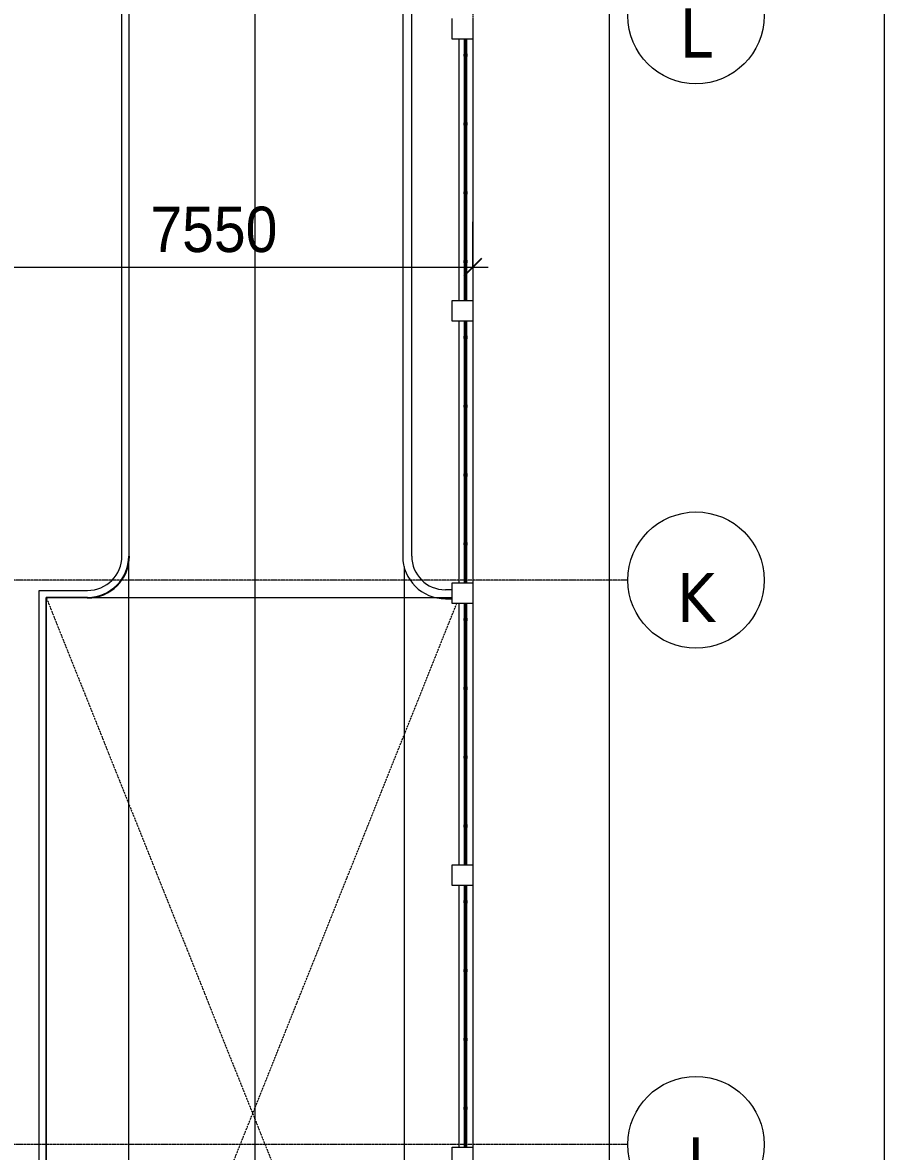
# Model space of a CAD drawing. Header units: millimetres. Extents: x 5356 to 209803, y -16346 to 109894.
# Drawn here: x 128259 to 140779, y 53437 to 69837 of the extents above; entities that cross this region are included whole.
import ezdxf

# ---------------------------------------------------------------- set-up
doc = ezdxf.new("R2010")
doc.units = ezdxf.units.MM
for name, pattern in [('Dash', [6, 3, -3]), ('Double dash', [41.999998, 12, -6, 6, -6, 6, -6]), ('Grid Line', [22.225, 12.7, -3.175, 3.175, -3.175])]:
    doc.linetypes.add(name, pattern=pattern)
for name, color, linetype, lineweight in [('A-ANNO-DIMS', 211, 'Continuous', 9), ('A-ANNO-DIMS-220', 211, 'Continuous', 9), ('A-FLOR', 192, 'Continuous', 9), ('A-FLOR-HRAL', 11, 'Continuous', 9), ('A-WALL', 113, 'Continuous', 9), ('C-PRKG', 70, 'Continuous', 9), ('C-PRKG-HDLN', 70, 'Dash', 9), ('C-PROP-LINE', 91, 'Double dash', 18), ('S-COLS', 52, 'Continuous', 9), ('S-GRID-1', 1, 'Grid Line', 9), ('S-GRID-IDEN', 1, 'Continuous', 9)]:
    doc.layers.add(name, color=color, linetype=linetype, lineweight=lineweight)
doc.styles.add('Arial_2', font='arial_0.ttf', dxfattribs={"width": 0.9, "height": 660})
doc.styles.add('Tahoma_B', font='tahomabd_0.ttf', dxfattribs={"height": 715})
doc.dimstyles.new('1_Dim_chi_tiet_khu_đất_2', dxfattribs={"dimscale": 304.8, "dimtxt": 673.371204, "dimasz": 0.866142, "dimexe": 0.721785, "dimexo": 0.0625, "dimgap": 0.072178, "dimtad": 1, "dimdec": 0, "dimrnd": 5, "dimzin": 0, "dimdsep": 46, "dimtxsty": 'Arial_2', "dimblk1": 'OBLIQUE', "dimblk2": 'OBLIQUE', "dimsah": 1, "dimcen": 0.09, "dimdle": 0.721785, "dimazin": 0, "dimtfac": 1, "dimtdec": 4, "dimtix": 1, "dimtmove": 0, "dimatfit": 3, "dimfxl": 2.165354, "dimfxlon": 1, "dimtvp": 1, "dimtolj": 1, "dimtzin": 0, "dimarcsym": 2})

# ---------------------------------------------------------------- blocks, each defined once
blk = doc.blocks.new('BAI XE PCCC - BAI XE PCCC-V182-TKCS_MB ĐỊNH VỊ MỐC TỌA ĐỘ CÔNG TRÌNH')
at = {"layer": 'C-PRKG'}
for p, q in [((15000, 0), (15000, -6000)), ((0, -6000), (0, -100)), ((15000, -6000), (0, -6000))]:
    blk.add_line(p, q, dxfattribs=at)
at = {"layer": 'C-PRKG-HDLN'}
for p, q in [((0, -6000), (15000, 0)), ((15000, -6000), (88, -35))]:
    blk.add_line(p, q, dxfattribs=at)
blk = doc.blocks.new('NBS_CLDPhysicalSecuritySystems_MtlMeshPnlFncngSym_CLDModsecSecurusS3_InfillPanel - NBS_CLDPhysicalSecuritySystems_MtlMeshPnlFncngSym_CLDModsecSecurusS2_InfillPanel-V190-TKCS_MB ĐỊNH VỊ MỐC TỌA ĐỘ CÔNG TRÌNH')
at = {"layer": 'A-FLOR-HRAL'}
h = blk.add_hatch(dxfattribs=at)
h.set_pattern_fill('FP_7', color=256, style=0, pattern_type=2)
h.set_pattern_definition([(180, (609.6, 0), (-2e-15, 13), []), (90, (609.6, 0), (76, -5e-15), [])])
h.paths.add_polyline_path([(3800, 6), (0, 6), (0, -6), (3800, -6)])
for p, q in [((0, 6), (3800, 6)), ((214, 11), (254, 11)), ((214, 6), (214, 11)), ((254, 6), (214, 6)), ((254, 11), (254, 6)), ((1214, 11), (1254, 11)), ((1214, 6), (1214, 11)), ((1254, 6), (1214, 6)), ((1254, 11), (1254, 6)), ((2214, 11), (2254, 11)), ((2214, 6), (2214, 11)), ((2254, 6), (2214, 6)), ((2254, 11), (2254, 6)), ((3214, 11), (3254, 11)), ((3214, 6), (3214, 11)), ((3254, 6), (3214, 6)), ((3254, 11), (3254, 6)), ((3800, -6), (0, -6)), ((0, -27), (218, -27)), ((214, -6), (254, -6)), ((214, -23), (214, -6)), ((250, -27), (218, -27)), ((250, -27), (1218, -27)), ((254, -6), (254, -23)), ((1214, -6), (1254, -6)), ((1214, -23), (1214, -6)), ((1250, -27), (1218, -27)), ((1250, -27), (2218, -27)), ((1254, -6), (1254, -23)), ((2214, -6), (2254, -6)), ((2214, -23), (2214, -6)), ((2250, -27), (2218, -27)), ((2250, -27), (3218, -27)), ((2254, -6), (2254, -23)), ((3214, -6), (3254, -6)), ((3214, -23), (3214, -6)), ((3250, -27), (3218, -27)), ((3250, -27), (3800, -27)), ((3254, -6), (3254, -23))]:
    blk.add_line(p, q, dxfattribs=at)
for centre, start, end in [((218, -23), 180, 270), ((250, -23), 270, 0), ((1218, -23), 180, 270), ((1250, -23), 270, 0), ((2218, -23), 180, 270), ((2250, -23), 270, 0), ((3218, -23), 180, 270), ((3250, -23), 270, 360)]:
    blk.add_arc(centre, 4, start, end, dxfattribs=at)
blk = doc.blocks.new('Family - ___-1476882-TKCS_MB ĐỊNH VỊ MỐC TỌA ĐỘ CÔNG TRÌNH')
at = {"layer": 'C-PROP-LINE'}
blk.add_line((134801, 77418), (134801, 7888), dxfattribs=at)
blk = doc.blocks.new('Grid - M_Grid Head - Circle-353313-TKCS_MB ĐỊNH VỊ MỐC TỌA ĐỘ CÔNG TRÌNH')
at = {"layer": 'S-GRID-IDEN'}
blk.add_circle((0, 0), 4.5, dxfattribs=at)
blk = doc.blocks.new('DIMBLOCK5-TKCS_MB ĐỊNH VỊ MỐC TỌA ĐỘ CÔNG TRÌNH')
at = {"layer": 'A-ANNO-DIMS-220'}
for p, q in [((136783, 7668), (136783, 77638)), ((136123, 77418), (137003, 77418)), ((136783, 77418), (136123, 77418)), ((136123, 7888), (137003, 7888)), ((136783, 7888), (136123, 7888))]:
    blk.add_line(p, q, dxfattribs=at)
at = {"layer": 'A-ANNO-DIMS-220', "lineweight": 25}
for p, q in [((136783, 77418), (136651, 77550)), ((136783, 77418), (136915, 77286)), ((136783, 7888), (136651, 8020)), ((136783, 7888), (136915, 7756))]:
    blk.add_line(p, q, dxfattribs=at)
at = {"layer": 'A-ANNO-DIMS-220', "color": 0, "insert": (135905, 41514), "char_height": 660, "width": 2734.92, "attachment_point": 1, "rotation": 90, "line_spacing_factor": 0.941778, "style": 'Arial_2'}
blk.add_mtext('69530', dxfattribs=at)
blk = doc.blocks.new('_Oblique')
at = {"color": 0, "linetype": 'ByBlock', "lineweight": -2}
blk.add_line((-0.5, -0.5), (0.5, 0.5), dxfattribs=at)
blk = doc.blocks.new('DIMBLOCK10-TKCS_MB ĐỊNH VỊ MỐC TỌA ĐỘ CÔNG TRÌNH')
at = {"layer": 'A-ANNO-DIMS-220'}
for p, q in [((131638, 17017), (131638, 78457)), ((130978, 78237), (131858, 78237)), ((131638, 78237), (130978, 78237)), ((130978, 17237), (131858, 17237)), ((131638, 17237), (130978, 17237))]:
    blk.add_line(p, q, dxfattribs=at)
at = {"layer": 'A-ANNO-DIMS-220', "lineweight": 25}
for p, q in [((131638, 78237), (131506, 78369)), ((131638, 78237), (131770, 78105)), ((131638, 17237), (131506, 17369)), ((131638, 17237), (131770, 17105))]:
    blk.add_line(p, q, dxfattribs=at)
at = {"layer": 'A-ANNO-DIMS-220', "color": 0, "insert": (130759, 46597), "char_height": 660, "width": 2734.92, "attachment_point": 1, "rotation": 90, "line_spacing_factor": 0.941778, "style": 'Arial_2'}
blk.add_mtext('61000', dxfattribs=at)
blk = doc.blocks.new('DIMBLOCK24-TKCS_MB ĐỊNH VỊ MỐC TỌA ĐỘ CÔNG TRÌNH')
at = {"layer": 'A-ANNO-DIMS-220'}
for p, q in [((127253, 66944), (127253, 66064)), ((127253, 66284), (127253, 66944)), ((134801, 66944), (134801, 66064)), ((134801, 66284), (134801, 66944)), ((127033, 66284), (135021, 66284))]:
    blk.add_line(p, q, dxfattribs=at)
at = {"layer": 'A-ANNO-DIMS-220', "lineweight": 25}
for p, q in [((127253, 66284), (127121, 66152)), ((127253, 66284), (127385, 66416)), ((134801, 66284), (134669, 66152)), ((134801, 66284), (134933, 66416))]:
    blk.add_line(p, q, dxfattribs=at)
at = {"layer": 'A-ANNO-DIMS-220', "color": 0, "insert": (130115, 67163), "char_height": 660, "width": 2187.94, "attachment_point": 1, "line_spacing_factor": 0.941778, "style": 'Arial_2'}
blk.add_mtext('7550', dxfattribs=at)

msp = doc.modelspace()

# ---------------------------------------------------------------- linework, layer by layer
at = {"layer": 'A-FLOR'}
for p, q in [((133911.5, 62086.3), (133911.5, 77756.8)), ((133781.5, 77703), (133781.5, 62086.3)), ((140779.3, -2598.7), (140779.3, 77336.3)), ((134601.5, 65798.2), (134601.5, 69598.2)), ((134601.5, 61698.2), (134601.5, 65498.2)), ((129801.5, 40491.2), (129801.5, 61981.4)), ((129801.6, 40490.6), (129801.6, 61982.1)), ((133801.5, 61935.2), (133801.5, 40537.5)), ((133801.6, 61934.5), (133801.6, 45986.3)), ((134501.6, 61596.3), (134401.5, 61596.3)), ((134501.6, 61466.3), (134501.6, 61596.3)), ((134401.5, 61466.3), (134501.6, 61466.3))]:
    msp.add_line(p, q, dxfattribs=at)
for radius in [620, 490]:
    msp.add_arc((134401.5, 62086.3), radius, 180, 270, dxfattribs=at)
at = {"layer": 'A-WALL'}
for p, q in [((129701.6, 62086.3), (129701.6, 74336.9)), ((129801.6, 74336.9), (129801.6, 62086.3)), ((134601.6, 65798.2), (134601.6, 69598.2)), ((134801.6, 69598.2), (134801.6, 65798.2)), ((134601.6, 61698.2), (134601.6, 65498.2)), ((134801.6, 65498.2), (134801.6, 61698.2)), ((128501.6, 40886.3), (128501.6, 61586.3)), ((128501.6, 61586.3), (129201.6, 61586.3)), ((129201.6, 61486.3), (128601.6, 61486.3)), ((128601.6, 61476.3), (128601.6, 40996.3)), ((134601.6, 57598.2), (134601.6, 61398.2)), ((134801.6, 61398.2), (134801.6, 57598.2)), ((134601.6, 53498.2), (134601.6, 57298.2)), ((134801.6, 57298.2), (134801.6, 53498.2))]:
    msp.add_line(p, q, dxfattribs=at)
for radius, end in [(600, 0), (500, 0), (610, 360), (600, 0)]:
    msp.add_arc((129201.6, 62086.3), radius, 270, end, dxfattribs=at)
at = {"layer": 'S-COLS'}
for p, q in [((134501.6, 69598.2), (134501.6, 69898.2)), ((134801.6, 69898.2), (134801.6, 69598.2)), ((134801.6, 69598.2), (134501.6, 69598.2)), ((134501.6, 65798.2), (134801.6, 65798.2)), ((134501.6, 65498.2), (134501.6, 65798.2)), ((134801.6, 65798.2), (134801.6, 65498.2)), ((134801.6, 65498.2), (134501.6, 65498.2)), ((134501.6, 61698.2), (134801.6, 61698.2)), ((134501.6, 61398.2), (134501.6, 61698.2)), ((134801.6, 61698.2), (134801.6, 61398.2)), ((134801.6, 61398.2), (134501.6, 61398.2)), ((134501.6, 57598.2), (134801.6, 57598.2)), ((134501.6, 57298.2), (134501.6, 57598.2)), ((134801.6, 57598.2), (134801.6, 57298.2)), ((134801.6, 57298.2), (134501.6, 57298.2)), ((134501.6, 53498.2), (134801.6, 53498.2)), ((134501.6, 53198.2), (134501.6, 53498.2)), ((134801.6, 53498.2), (134801.6, 53198.2))]:
    msp.add_line(p, q, dxfattribs=at)
at = {"layer": 'S-GRID-1'}
for p, q in [((131551.8, 61736.9), (29351.8, 61736.9)), ((137051.8, 61736.9), (131551.8, 61736.9)), ((131551.8, 53536.9), (29351.8, 53536.9)), ((137051.8, 53536.9), (131551.8, 53536.9))]:
    msp.add_line(p, q, dxfattribs=at)

# ---------------------------------------------------------------- block references
at = {"layer": 'A-FLOR-HRAL', "rotation": 270.0000000000001}
for p in [(134701.6, 69598.2), (134701.6, 65498.2), (134701.6, 61398.2), (134701.6, 57298.2)]:
    msp.add_blockref('NBS_CLDPhysicalSecuritySystems_MtlMeshPnlFncngSym_CLDModsecSecurusS3_InfillPanel - NBS_CLDPhysicalSecuritySystems_MtlMeshPnlFncngSym_CLDModsecSecurusS2_InfillPanel-V190-TKCS_MB ĐỊNH VỊ MỐC TỌA ĐỘ CÔNG TRÌNH', p, dxfattribs=at)
at = {"layer": 'C-PRKG', "rotation": 270}
msp.add_blockref('BAI XE PCCC - BAI XE PCCC-V182-TKCS_MB ĐỊNH VỊ MỐC TỌA ĐỘ CÔNG TRÌNH', (134601.6, 61486.3), dxfattribs=at)
at = {"layer": 'C-PROP-LINE'}
msp.add_blockref('Family - ___-1476882-TKCS_MB ĐỊNH VỊ MỐC TỌA ĐỘ CÔNG TRÌNH', (0, 0), dxfattribs=at)
at = {"layer": 'S-GRID-IDEN', "xscale": 219.9999999999998, "yscale": 219.9999999999998, "zscale": 219.9999999999998, "rotation": 89.9999999999998}
for p in [(138041.8, 69936.9), (138041.8, 61736.9), (138041.8, 53536.9)]:
    msp.add_blockref('Grid - M_Grid Head - Circle-353313-TKCS_MB ĐỊNH VỊ MỐC TỌA ĐỘ CÔNG TRÌNH', p, dxfattribs=at)

# ---------------------------------------------------------------- dimensions: what is measured, and where the dimension line sits
at = {"layer": 'A-ANNO-DIMS'}
for base, p1, p2, override, picture, middle in [((131637.9, 78236.9), (130977.9, 17236.9), (130977.9, 78236.9), {"dimpost": '<>', "dimfxl": 61000}, 'DIMBLOCK10-TKCS_MB ĐỊNH VỊ MỐC TỌA ĐỘ CÔNG TRÌNH', (131278.9, 47736.9)), ((136783.4, 77418.4), (136123.4, 7888.2), (136123.4, 77418.4), {"dimpost": '<>', "dimfxl": 69530.142664}, 'DIMBLOCK5-TKCS_MB ĐỊNH VỊ MỐC TỌA ĐỘ CÔNG TRÌNH', (136424.2, 42653.3))]:
    dim = msp.add_linear_dim(base=base, p1=p1, p2=p2, angle=90, dimstyle='1_Dim_chi_tiet_khu_đất_2', override=override, dxfattribs=at)
    dim.commit()
    dim.dimension.update_dxf_attribs({"geometry": picture, "text_midpoint": middle})
dim = msp.add_linear_dim(base=(134801.5, 66284.3), p1=(127252.6, 66944.3), p2=(134801.5, 66944.3), dimstyle='1_Dim_chi_tiet_khu_đất_2', override={"dimpost": '<>', "dimfxl": 7548.920784}, dxfattribs=at)
dim.commit()
dim.dimension.update_dxf_attribs({"geometry": 'DIMBLOCK24-TKCS_MB ĐỊNH VỊ MỐC TỌA ĐỘ CÔNG TRÌNH', "text_midpoint": (131027, 66643.3)})

# ---------------------------------------------------------------- next in the draw order: texts
at = {"layer": 'S-GRID-IDEN', "char_height": 715, "attachment_point": 5, "line_spacing_factor": 0.996129, "style": 'Tahoma_B', "bg_fill": 3, "box_fill_scale": 1.25, "bg_fill_color": 256, "bg_fill_true_color": 13158600, "bg_fill_transparency": 0}
for s, insert, width in [('\\pt2793.99835,5587.9967,8382.0022,11176.00055,13969.9989,16763.99725,19558.00275,22352.0011,25145.99945,27939.9978,30734.0033,33528.00165,36322,39115.99835,41909.9967,44704.0022,47498.00055,50291.9989,53085.99725,55880.00275,58674.0011,61467.99945,64261.9978,67056.0033,69850.00165,72644,75437.99835,78231.9967,81026.0022,83820.00055,86613.9989,89407.99725;L', (138039.8, 69684.9), 567.6), ('\\pt2793.99835,5587.9967,8382.0022,11176.00055,13969.9989,16763.99725,19558.00275,22352.0011,25145.99945,27939.9978,30734.0033,33528.00165,36322,39115.99835,41909.9967,44704.0022,47498.00055,50291.9989,53085.99725,55880.00275,58674.0011,61467.99945,64261.9978,67056.0033,69850.00165,72644,75437.99835,78231.9967,81026.0022,83820.00055,86613.9989,89407.99725;K', (138039.8, 61484.9), 699.6), ('\\pt2793.99835,5587.9967,8382.0022,11176.00055,13969.9989,16763.99725,19558.00275,22352.0011,25145.99945,27939.9978,30734.0033,33528.00165,36322,39115.99835,41909.9967,44704.0022,47498.00055,50291.9989,53085.99725,55880.00275,58674.0011,61467.99945,64261.9978,67056.0033,69850.00165,72644,75437.99835,78231.9967,81026.0022,83820.00055,86613.9989,89407.99725;I', (138040.9, 53284.9), 479.6)]:
    msp.add_mtext(s, dxfattribs=dict(at, insert=insert, width=width))

doc.saveas('drawing.dxf')
